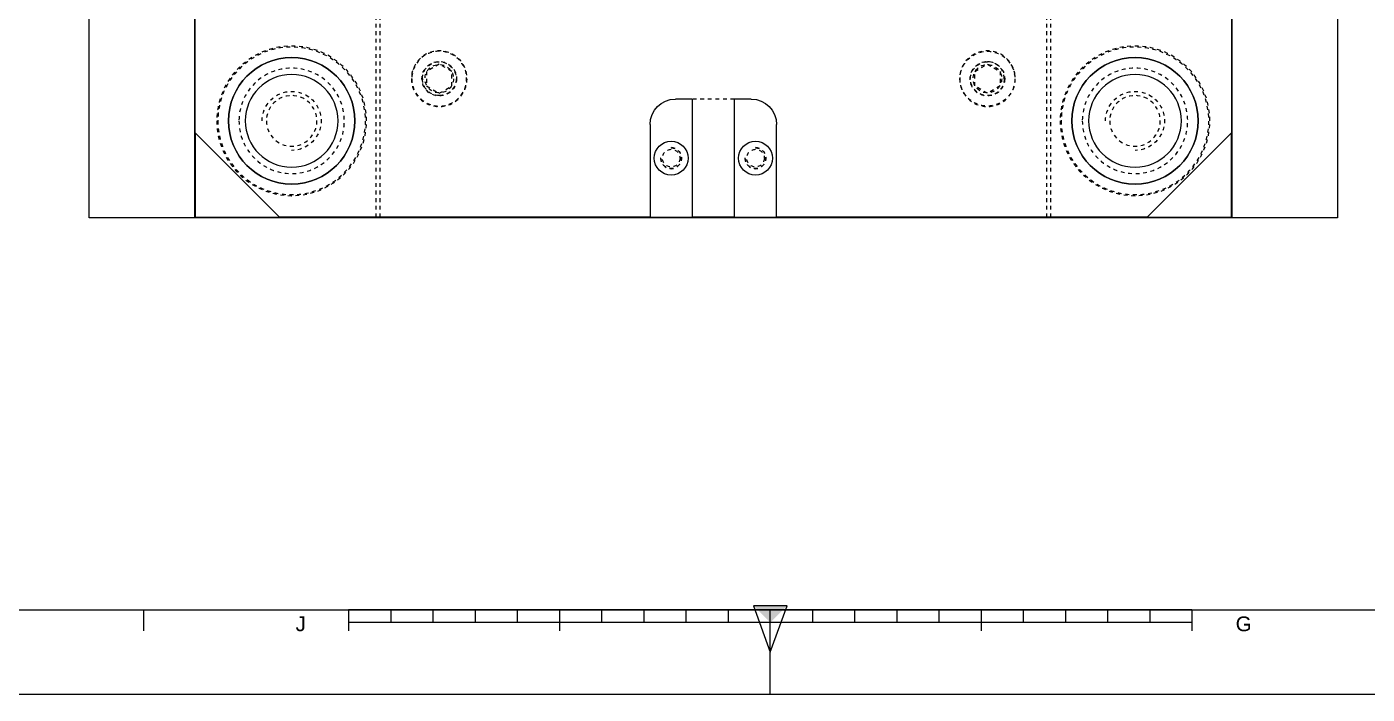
# Model space of a CAD drawing. Header units: millimetres. Extents: x 0 to 1189, y 0 to 841.
# Drawn here: x 418.2 to 736.1, y 0 to 158.3 of the extents above; entities that cross this region are included whole.
import ezdxf

# ---------------------------------------------------------------- set-up
doc = ezdxf.new("R2010")
doc.units = ezdxf.units.MM
doc.linetypes.add('_..__..__..__.._', pattern=[1.8, 0.9, -0.9])
doc.linetypes.add('________________', pattern=[0])

# ---------------------------------------------------------------- blocks, each defined once
blk = doc.blocks.new('D_FRAME_VIEW@1499')
at = {"color": 253, "linetype": '________________', "lineweight": 9, "true_color": 0xbeb69e}
for p, q in [((433, 113), (433, 359)), ((458, 113), (458, 359)), ((704, 359), (704, 113)), ((729, 359), (729, 113)), ((458.15, 133.15), (458.15, 221)), ((703.85, 221), (703.85, 133.15)), ((576, 141.15), (572, 141.15)), ((576, 141.15), (572, 141.15)), ((576, 141.15), (576, 113.15)), ((576, 141.15), (576, 113.15)), ((590, 141.15), (586, 141.15)), ((586, 113.15), (586, 141.15)), ((590, 141.15), (586, 141.15)), ((586, 113.15), (586, 141.15)), ((566, 135.15), (566, 113.15)), ((566, 135.15), (566, 113.15)), ((596, 113.15), (596, 135.15)), ((596, 113.15), (596, 135.15)), ((458.15, 133.15), (478.15, 113.15)), ((458.15, 133.15), (458.15, 113.15)), ((683.85, 113.15), (703.85, 133.15)), ((703.85, 113.15), (703.85, 133.15)), ((458, 113), (433, 113)), ((501, 113), (458, 113)), ((458.15, 113.15), (478.15, 113.15)), ((566, 113.15), (478.15, 113.15)), ((501, 113.15), (501, 113)), ((502, 113), (501, 113)), ((502, 113), (502, 113.15)), ((660, 113), (502, 113)), ((566, 113.15), (576, 113.15)), ((586, 113.15), (576, 113.15)), ((586, 113.15), (596, 113.15)), ((683.85, 113.15), (596, 113.15)), ((660, 113.15), (660, 113)), ((661, 113), (660, 113)), ((661, 113), (661, 113.15)), ((704, 113), (661, 113)), ((683.85, 113.15), (703.85, 113.15)), ((729, 113), (704, 113))]:
    blk.add_line(p, q, dxfattribs=at)
at = {"color": 253, "linetype": '_..__..__..__.._', "lineweight": 9, "true_color": 0xbeb69e}
for p, q in [((501, 358.85), (501, 113.15)), ((502, 113.15), (502, 358.85)), ((660, 358.85), (660, 113.15)), ((661, 113.15), (661, 358.85)), ((516, 149.46), (513, 147.73)), ((519, 147.73), (516, 149.46)), ((643, 147.73), (646, 149.46)), ((646, 149.46), (649, 147.73)), ((513, 147.73), (513, 144.27)), ((519, 144.27), (519, 147.73)), ((643, 144.27), (643, 147.73)), ((649, 147.73), (649, 144.27)), ((512, 146), (512.01, 145.74)), ((513, 144.27), (516, 142.54)), ((516, 142.54), (519, 144.27)), ((646, 142.54), (643, 144.27)), ((649, 144.27), (646, 142.54)), ((586, 141.15), (576, 141.15)), ((568.55, 127.15), (568.5, 127.15)), ((571, 129.65), (571, 129.6)), ((588.55, 127.15), (588.5, 127.15)), ((591, 129.65), (591, 129.6))]:
    blk.add_line(p, q, dxfattribs=at)
at = {"color": 253, "linetype": '_..__..__..__.._', "lineweight": 9, "true_color": 0xbeb69e, "extrusion": (0, 0, -1)}
for centre, radius in [((-481, 136), 17.75), ((-481, 136), 17.5), ((-516, 146), 6.6), ((-646, 146), 6.6), ((-681, 136), 17.75), ((-681, 136), 17.5), ((-516, 146), 6.5), ((-481, 136), 12.5), ((-681, 136), 12.5), ((-481, 136), 6), ((-681, 136), 6)]:
    blk.add_circle(centre, radius, dxfattribs=at)
at = {"color": 253, "linetype": '________________', "lineweight": 9, "true_color": 0xbeb69e, "extrusion": (0, 0, -1)}
for centre, radius in [((-481, 136), 15), ((-681, 136), 15), ((-481, 136), 11), ((-681, 136), 11)]:
    blk.add_circle(centre, radius, dxfattribs=at)
at = {"color": 253, "linetype": '________________', "lineweight": 9, "true_color": 0xbeb69e}
for centre, radius in [((481, 136), 15), ((681, 136), 15), ((571, 127.15), 4), ((571, 127.15), 4), ((591, 127.15), 4), ((591, 127.15), 4)]:
    blk.add_circle(centre, radius, dxfattribs=at)
at = {"color": 253, "linetype": '_..__..__..__.._', "lineweight": 9, "true_color": 0xbeb69e}
for centre, radius in [((516, 146), 4.1), ((646, 146), 6.5), ((646, 146), 4.1), ((516, 146), 3.38), ((646, 146), 3.38), ((571, 127.15), 2.1), ((571, 127.15), 2.1), ((591, 127.15), 2.1), ((591, 127.15), 2.1)]:
    blk.add_circle(centre, radius, dxfattribs=at)
at = {"color": 253, "linetype": '_..__..__..__.._', "lineweight": 9, "true_color": 0xbeb69e, "extrusion": (0, 0, -1)}
for centre, radius, start, end in [((-516, 146), 4, 0, 270), ((-646, 146), 4, 180, 90), ((-481, 136), 7, 0, 270), ((-516, 146), 4, 270, 0), ((-681, 136), 7, 0, 270), ((-571, 127.15), 2.45, 90, 0), ((-591, 127.15), 2.45, 90, 0)]:
    blk.add_arc(centre, radius, start, end, dxfattribs=at)
at = {"color": 253, "linetype": '_..__..__..__.._', "lineweight": 9, "true_color": 0xbeb69e}
for centre, radius, start in [((646, 146), 4, 0), ((571, 127.15), 2.5, 180), ((591, 127.15), 2.5, 180)]:
    blk.add_arc(centre, radius, start, 90, dxfattribs=at)
at = {"color": 253, "linetype": '________________', "lineweight": 9, "true_color": 0xbeb69e, "extrusion": (0, 0, -1)}
for centre, start, end in [((-572, 135.15), 0, 90), ((-572, 135.15), 0, 90), ((-590, 135.15), 90, 180), ((-590, 135.15), 90, 180)]:
    blk.add_arc(centre, 6, start, end, dxfattribs=at)
blk = doc.blocks.new('D_FRAME_DRAWING@13')
blk.add_hatch(color=7).paths.add_polyline_path([(590.5, 21), (594.5, 17), (598.5, 21)])
at = {"color": 7, "linetype": '________________', "lineweight": 9}
for p, q in [((20, 20), (1169, 20)), ((445.88, 20), (445.88, 15)), ((494.5, 20), (494.5, 15)), ((694.5, 20), (494.5, 20)), ((504.5, 20), (504.5, 17)), ((514.5, 20), (514.5, 17)), ((524.5, 20), (524.5, 17)), ((534.5, 20), (534.5, 17)), ((544.5, 20), (544.5, 15)), ((554.5, 20), (554.5, 17)), ((564.5, 20), (564.5, 17)), ((574.5, 20), (574.5, 17)), ((584.5, 20), (584.5, 17)), ((594.5, 0), (594.5, 20)), ((604.5, 20), (604.5, 17)), ((614.5, 20), (614.5, 17)), ((624.5, 20), (624.5, 17)), ((634.5, 20), (634.5, 17)), ((644.5, 20), (644.5, 15)), ((654.5, 20), (654.5, 17)), ((664.5, 20), (664.5, 17)), ((674.5, 20), (674.5, 17)), ((684.5, 20), (684.5, 17)), ((694.5, 20), (694.5, 15)), ((694.5, 17), (494.5, 17)), ((0, 0), (1189, 0))]:
    blk.add_line(p, q, dxfattribs=at)
blk.add_lwpolyline([(590.5, 21), (594.5, 10), (598.5, 21)], close=True, dxfattribs=at)
at = {"color": 7, "char_height": 3.5, "attachment_point": 1}
for s, insert in [('{\\fArial;J}', (481.94, 18.44)), ('{\\fArial;G}', (704.87, 18.44))]:
    blk.add_mtext(s, dxfattribs=dict(at, insert=insert))

msp = doc.modelspace()

# ---------------------------------------------------------------- block references
at = {"color": 7}
msp.add_blockref('D_FRAME_DRAWING@13', (0, 0), dxfattribs=at)
at = {"color": 7, "linetype": '________________', "lineweight": 20}
msp.add_blockref('D_FRAME_VIEW@1499', (0, 0), dxfattribs=at)

doc.saveas('drawing.dxf')
